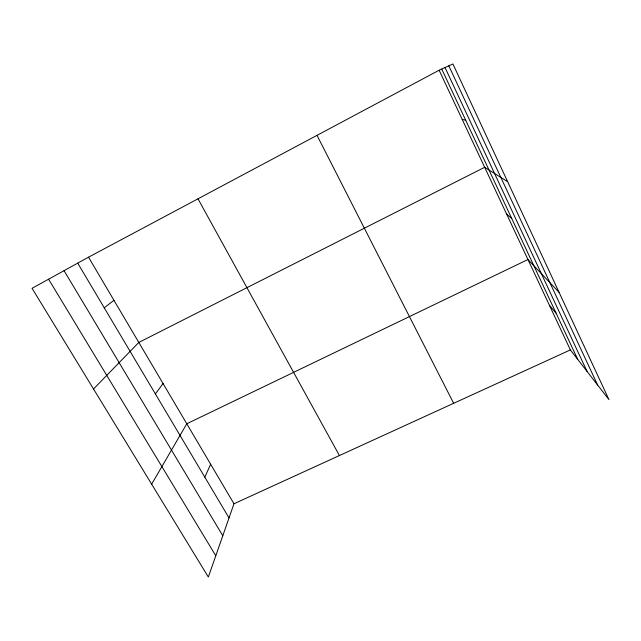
<?xml version="1.0" encoding="UTF-8"?>
<svg xmlns="http://www.w3.org/2000/svg" width="641" height="641" viewBox="0 0 641 641"><rect width="100%" height="100%" fill="white"/><g stroke="black" fill="none" stroke-linecap="round" stroke-linejoin="round"><path stroke-width="0.96" d="M570.37 349.922L233.973 503.77L208.349 577.02L32.05 288.306L88.522 257.193L439.125 70.23L452.915 63.98L608.95 399.615L570.37 349.922L439.125 70.23M204.816 477.168L210.657 464.236M151.661 484.195L186.787 423.773L527.96 259.533L559.064 292.304M155.37 393.903L163.078 383.574M93.53 388.991L138.809 342.438L484.668 167.285L507.616 181.651M104.243 307.8L113.962 300.317M462.185 119.378L465.687 120.204M506.582 213.99L511.742 218.517M549.433 305.3L556.1 313.209M48.596 279.196L215.785 555.763M64.052 270.67L222.788 535.748M77.721 263.139L229.021 517.928M88.522 257.193L233.973 503.77M197.989 198.814L339.418 455.543M317.015 135.347L453.652 403.301M445.038 67.545L587.076 371.443M441.721 69.052L577.749 359.417M448.828 65.831L597.636 385.049"/></g></svg>
